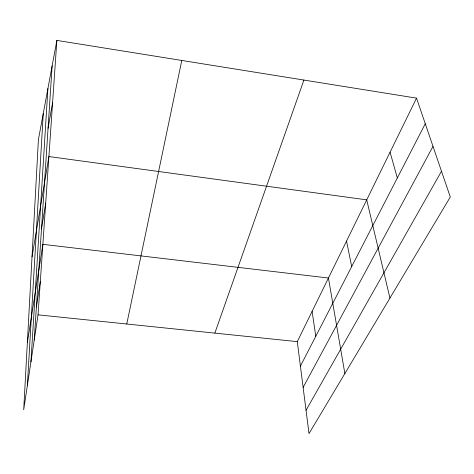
<?xml version="1.0" encoding="UTF-8"?>
<svg xmlns="http://www.w3.org/2000/svg" width="474" height="474" viewBox="0 0 474 474"><rect width="100%" height="100%" fill="white"/><g stroke="black" fill="none" stroke-linecap="round" stroke-linejoin="round"><path stroke-width="0.71" d="M27.344 385.635L43.258 113.505M30.923 361.952L47.915 88.508M34.235 340.024L52.134 65.856M56.868 40.409L38.412 139.557L23.7 409.761L38.039 314.843L56.868 40.409L416.533 98.136L450.3 197L309.007 433.591L297.287 341.636L416.533 98.136M36.391 306.962L40.331 281.408M27.356 342.619L42.879 244.329L328.441 278.019L344.871 373.542M41.481 229.031L45.717 202.967M32.025 256.878L48.899 156.55L366.722 199.856L389.93 298.087M48.052 128.335L52.62 102.384M126.765 324.015L181.785 60.459M214.852 333.115L303.911 80.059M300.409 366.129L425.273 123.726M303.123 387.4L433.011 146.377M306.038 410.312L441.501 171.244M38.039 314.843L297.287 341.636M390.066 152.178L397.342 177.957M346.547 241.053L351.678 266.595M312.105 311.377L315.785 336.279"/></g></svg>
